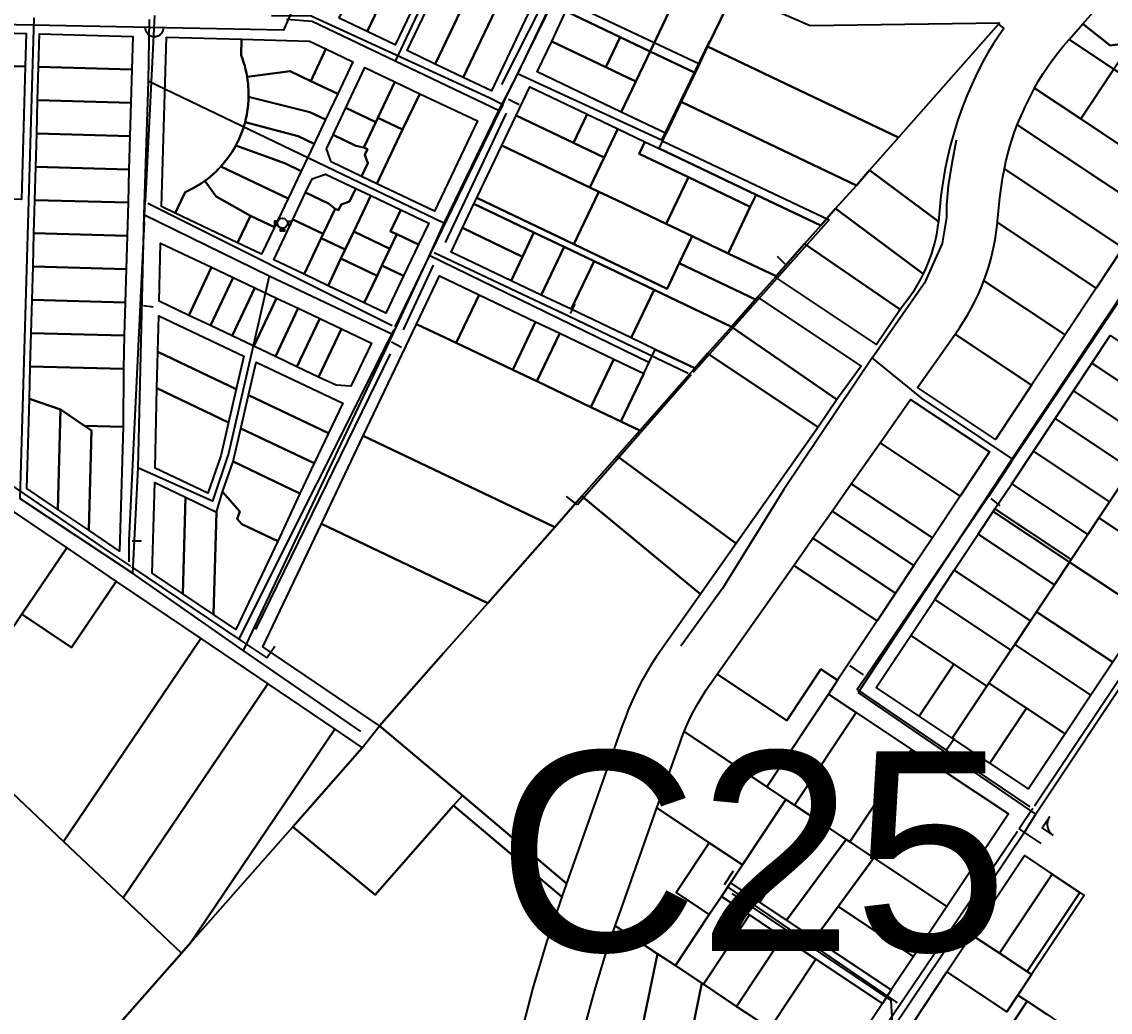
# Model space of a CAD drawing. Extents: x 1876309 to 1899261, y 443723 to 466661.
# Drawn here: x 1893052 to 1894688, y 449301 to 450789 of the extents above; entities that cross this region are included whole.
import ezdxf

# ---------------------------------------------------------------- set-up
doc = ezdxf.new("R2010")
doc.units = 0
doc.header["$MEASUREMENT"] = 0
for name, color, linetype in [('Parcels', 31, 'Continuous'), ('Roads', 7, 'Continuous'), ('TEXT', 2, 'Continuous'), ('Waterlines', 5, 'Continuous')]:
    doc.layers.add(name, color=color, linetype=linetype)
doc.styles.get("Standard").update_dxf_attribs({"font": 'arial.ttf', "height": 300})

# ---------------------------------------------------------------- blocks, each defined once
blk = doc.blocks.new('Hydrant')
for points in [[(-0.3, -3.5), (-3.3, -3.5), (-3.3, -9.8), (-0.3, -9.8)], [(11.9, -15.6), (11.9, -18.6), (5.5, -18.6), (5.5, -15.6)], [(17.7, -3.5), (20.7, -3.5), (20.7, -9.8), (17.7, -9.8)]]:
    blk.add_lwpolyline(points, close=True)
for points in [[(1.4, -8.5), (-0.3, -8.5), (-0.3, -4.8), (1.4, -4.8)], [(6.9, -13.9), (6.9, -15.6), (10.6, -15.6), (10.6, -13.9)], [(16, -8.5), (17.7, -8.5), (17.7, -4.8), (16, -4.8)]]:
    blk.add_lwpolyline(points)
blk.add_circle((8.7, -6.7), 7.5)

msp = doc.modelspace()

# ---------------------------------------------------------------- linework, layer by layer
at = {"layer": 'Parcels'}
for points in [[(1894939.2, 450798.5), (1894932.5, 450788.3), (1894720.3, 450758.1), (1894688.1, 450753.6), (1894646.7, 450785.8), (1894867, 451035), (1894811.7, 450951.8), (1894784, 450910.1), (1894860.8, 450854.8), (1894939.2, 450798.5)], [(1893593.8, 450929.8), (1893635.9, 450909.7), (1893571.4, 450774.3), (1893529.2, 450794.4), (1893593.8, 450929.8)], [(1893678, 450889.6), (1893613.5, 450754.2), (1893571.4, 450774.3), (1893635.9, 450909.7), (1893678, 450889.6)], [(1893738.2, 450860.9), (1893673.7, 450725.5), (1893631.5, 450745.6), (1893696.1, 450881), (1893738.2, 450860.9)], [(1894024.5, 450803.2), (1894053.8, 450864.6), (1894060.3, 450860.3), (1894122.1, 450833.4), (1894083, 450751.6), (1894064.2, 450712.2), (1893996.5, 450744.5), (1894024.5, 450803.2)], [(1893780.3, 450840.8), (1893715.8, 450705.4), (1893673.7, 450725.5), (1893738.2, 450860.9), (1893780.3, 450840.8)], [(1893951.4, 450766), (1893870.1, 450804.7), (1893898.1, 450863.4), (1894024.5, 450803.2), (1893996.5, 450744.5), (1893951.4, 450766)], [(1893780.3, 450840.8), (1893822.5, 450820.7), (1893757.9, 450685.3), (1893715.8, 450705.4), (1893780.3, 450840.8)], [(1894083, 450751.6), (1894122.1, 450833.4), (1894237.1, 450783.3), (1894521.8, 450787.4), (1894519.9, 450785.4), (1894369.7, 450614.9), (1894083, 450751.6)], [(1893870.1, 450804.7), (1893951.4, 450766), (1893929.8, 450720.9), (1893848.6, 450759.6), (1893870.1, 450804.7)], [(1894429.7, 450488.8), (1894326, 450566.1), (1894369.7, 450614.9), (1894519.9, 450785.4), (1894528.3, 450779.1), (1894520, 450767.4), (1894512.1, 450755.5), (1894504.6, 450743.3), (1894497.5, 450730.8), (1894488.6, 450713.5), (1894480.4, 450695.8), (1894472.7, 450677.9), (1894465.6, 450659.8), (1894459.2, 450641.4), (1894453.3, 450622.9), (1894448.1, 450604.1), (1894443.5, 450585.2), (1894439.6, 450566.1), (1894436.3, 450546.9), (1894433.6, 450527.6), (1894429.7, 450488.8)], [(1894646.7, 450785.8), (1894688.1, 450753.6), (1894720.3, 450758.1), (1894712.8, 450747), (1894693.5, 450717.9), (1894626.1, 450762.5), (1894646.7, 450785.8)], [(1893057.5, 450721.6), (1892917.6, 450725.5), (1892919, 450775.5), (1893058.9, 450771.6), (1893057.5, 450721.6)], [(1893217.5, 450717.2), (1893077.5, 450721.1), (1893078.9, 450771), (1893218.9, 450767.1), (1893217.5, 450717.2)], [(1893327.3, 450549.9), (1893321.6, 450546.1), (1893315.8, 450542.6), (1893309.9, 450539.2), (1893303.9, 450536), (1893297.9, 450532.9), (1893282.9, 450501.4), (1893262.4, 450511.2), (1893269.6, 450765.8), (1893382.4, 450762.7), (1893381.7, 450738.8), (1893383.7, 450733.5), (1893385.5, 450728.1), (1893387.2, 450722.7), (1893388.6, 450717.2), (1893389.9, 450711.7), (1893390.9, 450706.1), (1893391.7, 450701.2), (1893392.3, 450696.2), (1893392.7, 450691.2), (1893393, 450686.2), (1893393.2, 450681.2), (1893393.2, 450676.2), (1893393, 450670.7), (1893392.6, 450665.3), (1893392, 450659.8), (1893391.2, 450654.4), (1893390.3, 450649), (1893389.2, 450643.6), (1893387.9, 450638.3), (1893386.4, 450633.1), (1893384.7, 450628), (1893382.9, 450622.9), (1893380.9, 450617.9), (1893378.8, 450612.9), (1893376.4, 450608), (1893374, 450603.2), (1893371.2, 450598.4), (1893368.3, 450593.6), (1893365.2, 450588.9), (1893362, 450584.4), (1893358.6, 450579.9), (1893355, 450575.6), (1893351.3, 450571.4), (1893347.6, 450567.5), (1893343.8, 450563.7), (1893339.8, 450560), (1893335.8, 450556.5), (1893331.6, 450553.1), (1893327.3, 450549.9)], [(1893509.3, 450748.1), (1893486.5, 450700), (1893455.5, 450714.7), (1893390.9, 450706.1), (1893389.9, 450711.7), (1893388.6, 450717.2), (1893387.2, 450722.7), (1893385.5, 450728.1), (1893383.7, 450733.5), (1893381.7, 450738.8), (1893382.4, 450762.7), (1893484.7, 450759.8), (1893509.3, 450748.1)], [(1893975, 450699.4), (1893953, 450653.3), (1893826.7, 450713.6), (1893848.6, 450759.6), (1893929.8, 450720.9), (1893975, 450699.4)], [(1893951.4, 450766), (1893996.5, 450744.5), (1893975, 450699.4), (1893929.8, 450720.9), (1893951.4, 450766)], [(1894064.2, 450712.2), (1894083, 450751.6), (1894369.7, 450614.9), (1894326, 450566.1), (1894306.5, 450543.1), (1894043.4, 450668.6), (1894064.2, 450712.2)], [(1894626.1, 450762.5), (1894693.5, 450717.9), (1894643.6, 450642.9), (1894574, 450689.3), (1894580.4, 450700.4), (1894587.2, 450711.3), (1894594.4, 450722), (1894601.8, 450732.5), (1894609.6, 450742.8), (1894617.7, 450752.8), (1894626.1, 450762.5)], [(1893509.3, 450748.1), (1893549.9, 450728.7), (1893527.1, 450680.7), (1893486.5, 450700), (1893509.3, 450748.1)], [(1894043.4, 450668.6), (1894020.7, 450621), (1893953, 450653.3), (1893975, 450699.4), (1893996.5, 450744.5), (1894064.2, 450712.2), (1894043.4, 450668.6)], [(1893057.5, 450721.6), (1893052, 450521.7), (1892912, 450525.6), (1892917.6, 450725.5), (1893057.5, 450721.6)], [(1893217.5, 450717.2), (1893216.1, 450667.2), (1893076.1, 450671.1), (1893077.5, 450721.1), (1893217.5, 450717.2)], [(1893587.5, 450644.6), (1893584.5, 450638.3), (1893539.3, 450659.7), (1893568, 450720.1), (1893613.1, 450698.6), (1893587.5, 450644.6)], [(1894643.6, 450642.9), (1894693.5, 450717.9), (1894760.1, 450673.6), (1894710.2, 450598.6), (1894643.6, 450642.9)], [(1893390.9, 450706.1), (1893455.5, 450714.7), (1893486.5, 450700), (1893527.1, 450680.7), (1893508.8, 450642.2), (1893485.3, 450653.4), (1893393.2, 450676.2), (1893393.2, 450681.2), (1893393, 450686.2), (1893392.7, 450691.2), (1893392.3, 450696.2), (1893391.7, 450701.2), (1893390.9, 450706.1)], [(1893624.6, 450627), (1893587.5, 450644.6), (1893613.1, 450698.6), (1893650.3, 450680.9), (1893624.6, 450627)], [(1893795.3, 450648.2), (1893815.7, 450691.1), (1893902, 450650), (1893881.6, 450607.1), (1893795.3, 450648.2)], [(1894710.2, 450598.6), (1894776.8, 450554.3), (1894743.6, 450504.4), (1894548.2, 450634.3), (1894560.7, 450662), (1894574, 450689.3), (1894643.6, 450642.9), (1894710.2, 450598.6)], [(1893216.1, 450667.2), (1893214.7, 450617.2), (1893074.7, 450621.1), (1893076.1, 450671.1), (1893216.1, 450667.2)], [(1893393.2, 450676.2), (1893485.3, 450653.4), (1893508.8, 450642.2), (1893491.6, 450605.8), (1893467.6, 450617.2), (1893387.9, 450638.3), (1893389.2, 450643.6), (1893390.3, 450649), (1893391.2, 450654.4), (1893392, 450659.8), (1893392.6, 450665.3), (1893393, 450670.7), (1893393.2, 450676.2)], [(1893650.3, 450680.9), (1893737, 450640), (1893672.5, 450504.4), (1893585.8, 450545.7), (1893624.6, 450627), (1893650.3, 450680.9)], [(1894020.7, 450621), (1894043.4, 450668.6), (1894306.5, 450543.1), (1894275.1, 450508.3), (1894253.1, 450482.6), (1894155.7, 450529.1), (1894062.7, 450573.4), (1894010, 450598.5), (1894020.7, 450621)], [(1893566.5, 450600.3), (1893554.3, 450602.8), (1893520, 450619.1), (1893539.3, 450659.7), (1893584.5, 450638.3), (1893566.5, 450600.3)], [(1893387.9, 450638.3), (1893467.6, 450617.2), (1893491.6, 450605.8), (1893472, 450564.7), (1893448.7, 450575.8), (1893374, 450603.2), (1893376.4, 450608), (1893378.8, 450612.9), (1893380.9, 450617.9), (1893382.9, 450622.9), (1893384.7, 450628), (1893386.4, 450633.1), (1893387.9, 450638.3)], [(1893562.9, 450556.6), (1893572.4, 450576.4), (1893567.8, 450589.1), (1893571.9, 450597.7), (1893566.5, 450600.3), (1893584.5, 450638.3), (1893587.5, 450644.6), (1893624.6, 450627), (1893585.8, 450545.7), (1893562.9, 450556.6)], [(1893927.6, 450585.1), (1893906.1, 450540), (1893773.8, 450603.1), (1893795.3, 450648.2), (1893881.6, 450607.1), (1893927.6, 450585.1)], [(1893927.6, 450585.1), (1893881.6, 450607.1), (1893902, 450650), (1893948, 450628), (1893927.6, 450585.1)], [(1893214.7, 450617.2), (1893213.3, 450567.2), (1893073.3, 450571.1), (1893074.7, 450621.1), (1893214.7, 450617.2)], [(1893566.5, 450600.3), (1893571.9, 450597.7), (1893567.8, 450589.1), (1893572.4, 450576.4), (1893562.9, 450556.6), (1893517.3, 450578.3), (1893510.1, 450598.3), (1893520, 450619.1), (1893554.3, 450602.8), (1893566.5, 450600.3)], [(1893927.6, 450585.1), (1893948, 450628), (1893988.7, 450608.7), (1893980, 450590.6), (1894054.1, 450555.3), (1894020.7, 450485.4), (1893946.7, 450520.7), (1893919.5, 450533.5), (1893906.1, 450540), (1893927.6, 450585.1)], [(1894548.2, 450634.3), (1894743.6, 450504.4), (1894707, 450449.4), (1894528.9, 450567.9), (1894531.2, 450579.2), (1894533.9, 450590.5), (1894537, 450601.6), (1894540.4, 450612.6), (1894544.1, 450623.5), (1894548.2, 450634.3)], [(1893374, 450603.2), (1893448.7, 450575.8), (1893472, 450564.7), (1893452.4, 450523.4), (1893351.3, 450571.4), (1893355, 450575.6), (1893358.6, 450579.9), (1893362, 450584.4), (1893365.2, 450588.9), (1893368.3, 450593.6), (1893371.2, 450598.4), (1893374, 450603.2)], [(1893881.9, 450454.7), (1893736.1, 450524.2), (1893773.8, 450603.1), (1893906.1, 450540), (1893919.5, 450533.5), (1893881.9, 450454.7)], [(1894147, 450511), (1894054.1, 450555.3), (1893980, 450590.6), (1893988.7, 450608.7), (1894010, 450598.5), (1894062.7, 450573.4), (1894155.7, 450529.1), (1894147, 450511)], [(1893213.3, 450567.2), (1893211.9, 450517.2), (1893072, 450521.1), (1893073.3, 450571.1), (1893213.3, 450567.2)], [(1893351.3, 450571.4), (1893452.4, 450523.4), (1893432, 450480.4), (1893395.9, 450497.6), (1893344.5, 450526.2), (1893327.3, 450549.9), (1893331.6, 450553.1), (1893335.8, 450556.5), (1893339.8, 450560), (1893343.8, 450563.7), (1893347.6, 450567.5), (1893351.3, 450571.4)], [(1893554.2, 450538.6), (1893544.7, 450518.7), (1893532.2, 450514.2), (1893528.2, 450505.7), (1893523.2, 450508), (1893513.2, 450516.1), (1893478.8, 450532.4), (1893488.7, 450553.1), (1893508.7, 450560.2), (1893554.2, 450538.6)], [(1894147, 450511), (1894113.7, 450441), (1894059.7, 450466.8), (1894020.7, 450485.4), (1894054.1, 450555.3), (1894147, 450511)], [(1894306.5, 450543.1), (1894326, 450566.1), (1894429.7, 450488.8), (1894428.6, 450480.6), (1894427.3, 450472.5), (1894425.7, 450464.4), (1894423.8, 450456.4), (1894421.6, 450448.4), (1894419.2, 450440.6), (1894416.5, 450432.8), (1894413.5, 450425.1), (1894410.3, 450417.5), (1894406.8, 450410.1), (1894275.1, 450508.3), (1894306.5, 450543.1)], [(1894528.9, 450567.9), (1894707, 450449.4), (1894666.6, 450388.7), (1894518.6, 450487.2), (1894518.8, 450489.2), (1894522.3, 450524.6), (1894524, 450539.1), (1894526.2, 450553.6), (1894528.9, 450567.9)], [(1893282.9, 450501.4), (1893297.9, 450532.9), (1893303.9, 450536), (1893309.9, 450539.2), (1893315.8, 450542.6), (1893321.6, 450546.1), (1893327.3, 450549.9), (1893344.5, 450526.2), (1893395.9, 450497.6), (1893376.6, 450457), (1893282.9, 450501.4)], [(1893551.2, 450473.7), (1893538.3, 450446.6), (1893502.2, 450463.8), (1893505.2, 450470.1), (1893523.2, 450508), (1893528.2, 450505.7), (1893532.2, 450514.2), (1893544.7, 450518.7), (1893554.2, 450538.6), (1893576.8, 450527.8), (1893551.2, 450473.7)], [(1893211.9, 450517.2), (1893210.5, 450467.3), (1893070.6, 450471.2), (1893072, 450521.1), (1893211.9, 450517.2)], [(1893478.8, 450532.4), (1893513.2, 450516.1), (1893523.2, 450508), (1893505.2, 450470.1), (1893459.5, 450491.7), (1893478.8, 450532.4)], [(1893576.8, 450527.8), (1893622, 450506.3), (1893606.6, 450474), (1893615.7, 450469.7), (1893605.4, 450448), (1893551.2, 450473.7), (1893576.8, 450527.8)], [(1893912.3, 450429.1), (1893867.2, 450450.6), (1893822, 450472.1), (1893731.8, 450515.2), (1893736.1, 450524.2), (1893881.9, 450454.7), (1894022, 450387.9), (1894040.3, 450426.2), (1894154.9, 450371.5), (1894118.8, 450330.7), (1894002.6, 450386.1), (1893912.3, 450429.1)], [(1894040.3, 450426.2), (1894022, 450387.9), (1893881.9, 450454.7), (1893919.5, 450533.5), (1893946.7, 450520.7), (1894020.7, 450485.4), (1894059.7, 450466.8), (1894040.3, 450426.2)], [(1894185.9, 450406.6), (1894113.7, 450441), (1894147, 450511), (1894155.7, 450529.1), (1894253.1, 450482.6), (1894228.4, 450455.4), (1894185.9, 450406.6)], [(1893622, 450506.3), (1893663.9, 450486.3), (1893648.5, 450454.1), (1893615.7, 450469.7), (1893606.6, 450474), (1893622, 450506.3)], [(1893822, 450472.1), (1893804.8, 450436), (1893714.6, 450479.1), (1893731.8, 450515.2), (1893822, 450472.1)], [(1894253.1, 450482.6), (1894275.1, 450508.3), (1894406.8, 450410.1), (1894403.3, 450403), (1894399.5, 450396), (1894395.4, 450389.1), (1894391.2, 450382.4), (1894386.7, 450375.9), (1894372.1, 450356.4), (1894228.4, 450455.4), (1894253.1, 450482.6)], [(1893432, 450480.4), (1893412.7, 450439.8), (1893376.6, 450457), (1893395.9, 450497.6), (1893432, 450480.4)], [(1893502.2, 450463.8), (1893476.4, 450409.6), (1893430.8, 450431.2), (1893459.5, 450491.7), (1893505.2, 450470.1), (1893502.2, 450463.8)], [(1893593.4, 450422.7), (1893586.1, 450407.3), (1893531.9, 450433.1), (1893538.3, 450446.6), (1893551.2, 450473.7), (1893605.4, 450448), (1893593.4, 450422.7)], [(1893787.6, 450399.9), (1893697.3, 450443), (1893714.6, 450479.1), (1893804.8, 450436), (1893787.6, 450399.9)], [(1893804.8, 450436), (1893822, 450472.1), (1893867.2, 450450.6), (1893832.7, 450378.4), (1893787.6, 450399.9), (1893804.8, 450436)], [(1894518.6, 450487.2), (1894666.6, 450388.7), (1894620.1, 450318.7), (1894498.1, 450399.9), (1894501.9, 450410.5), (1894505.4, 450421.2), (1894508.5, 450432), (1894511.2, 450442.9), (1894513.6, 450453.9), (1894515.6, 450464.9), (1894517.3, 450476), (1894518.6, 450487.2)], [(1893210.5, 450467.3), (1893209.1, 450417.3), (1893069.2, 450421.2), (1893070.6, 450471.2), (1893210.5, 450467.3)], [(1893303.2, 450347.8), (1893258.5, 450369.1), (1893260.9, 450456.5), (1893337.5, 450420.1), (1893303.2, 450347.8)], [(1893531.9, 450433.1), (1893512.6, 450392.4), (1893476.4, 450409.6), (1893502.2, 450463.8), (1893538.3, 450446.6), (1893531.9, 450433.1)], [(1893593.4, 450422.7), (1893605.4, 450448), (1893615.7, 450469.7), (1893648.5, 450454.1), (1893626.1, 450407.1), (1893593.4, 450422.7)], [(1894185.9, 450406.6), (1894184.7, 450405.2), (1894157.9, 450375), (1894154.9, 450371.5), (1894040.3, 450426.2), (1894059.7, 450466.8), (1894113.7, 450441), (1894185.9, 450406.6)], [(1894185.9, 450406.6), (1894228.4, 450455.4), (1894372.1, 450356.4), (1894336.6, 450304.2), (1894184.7, 450405.2), (1894185.9, 450406.6)], [(1893877.9, 450356.9), (1893832.7, 450378.4), (1893867.2, 450450.6), (1893912.3, 450429.1), (1893877.9, 450356.9)], [(1893512.6, 450392.4), (1893531.9, 450433.1), (1893586.1, 450407.3), (1893566.8, 450366.7), (1893512.6, 450392.4)], [(1893626.1, 450407.1), (1893599.4, 450351.2), (1893566.8, 450366.7), (1893586.1, 450407.3), (1893593.4, 450422.7), (1893626.1, 450407.1)], [(1893877.9, 450356.9), (1893912.3, 450429.1), (1894002.6, 450386.1), (1893968.1, 450313.9), (1893877.9, 450356.9)], [(1893209.1, 450417.3), (1893207.7, 450367.3), (1893067.8, 450371.2), (1893069.2, 450421.2), (1893209.1, 450417.3)], [(1893303.2, 450347.8), (1893337.5, 450420.1), (1893370.1, 450404.7), (1893335.7, 450332.4), (1893303.2, 450347.8)], [(1893645.6, 450334.7), (1893680, 450407), (1893739.6, 450378.5), (1893705.2, 450306.3), (1893645.6, 450334.7)], [(1893335.7, 450332.4), (1893370.1, 450404.7), (1893402.6, 450389.3), (1893368.2, 450316.9), (1893335.7, 450332.4)], [(1894498.1, 450399.9), (1894620.1, 450318.7), (1894569.8, 450243.1), (1894454.9, 450319.5), (1894461.4, 450328.9), (1894467.7, 450338.5), (1894473.6, 450348.3), (1894479.2, 450358.2), (1894484.4, 450368.4), (1894489.3, 450378.8), (1894493.9, 450389.3), (1894498.1, 450399.9)], [(1893368.2, 450316.9), (1893402.6, 450389.3), (1893435.1, 450373.8), (1893400.8, 450301.5), (1893368.2, 450316.9)], [(1893400.8, 450301.5), (1893435.1, 450373.8), (1893467.6, 450358.4), (1893433.3, 450286), (1893400.8, 450301.5)], [(1893705.2, 450306.3), (1893739.6, 450378.5), (1893824.5, 450338.1), (1893790, 450265.9), (1893705.2, 450306.3)], [(1894004.1, 450296.7), (1893968.1, 450313.9), (1894002.6, 450386.1), (1894118.8, 450330.7), (1894082.8, 450290.3), (1894063.7, 450268.4), (1894004.1, 450296.7)], [(1894154.9, 450371.5), (1894157.9, 450375), (1894313.6, 450271.4), (1894277.1, 450221.4), (1894118.8, 450330.7), (1894154.9, 450371.5)], [(1893207.7, 450367.3), (1893206.3, 450317.3), (1893066.4, 450321.2), (1893067.8, 450371.2), (1893207.7, 450367.3)], [(1893433.3, 450286), (1893467.6, 450358.4), (1893500.2, 450343), (1893465.8, 450270.6), (1893433.3, 450286)], [(1893256.7, 450292.9), (1893258.2, 450347.1), (1893385.9, 450286.4), (1893374.4, 450236.7), (1893256.7, 450292.9)], [(1893465.8, 450270.6), (1893500.2, 450343), (1893532.7, 450327.5), (1893498.3, 450255.1), (1893465.8, 450270.6)], [(1893498.3, 450255.1), (1893532.7, 450327.5), (1893577.8, 450306.1), (1893546.9, 450241.3), (1893524.5, 450242.7), (1893498.3, 450255.1)], [(1893894, 450076.2), (1893853.1, 450029.6), (1893565.5, 450166.7), (1893645.6, 450334.7), (1893705.2, 450306.3), (1893790, 450265.9), (1893826.1, 450248.7), (1893907.4, 450209.9), (1893952.5, 450188.4), (1893981.1, 450174.8), (1893947, 450136.2), (1893894, 450076.2)], [(1893790, 450265.9), (1893824.5, 450338.1), (1893860.6, 450320.9), (1893826.1, 450248.7), (1893790, 450265.9)], [(1894082.8, 450290.3), (1894118.8, 450330.7), (1894277.1, 450221.4), (1894249.1, 450179.7), (1894082.8, 450290.3)], [(1893206.3, 450317.3), (1893204.9, 450267.3), (1893065, 450271.2), (1893066.4, 450321.2), (1893206.3, 450317.3)], [(1893826.1, 450248.7), (1893860.6, 450320.9), (1893941.8, 450282.1), (1893907.4, 450209.9), (1893826.1, 450248.7)], [(1894454.9, 450319.5), (1894569.8, 450243.1), (1894515.5, 450161.5), (1894398.4, 450239.4), (1894454.9, 450319.5)], [(1894660.5, 450275.9), (1894688.1, 450317.5), (1894802.6, 450241.4), (1894774.9, 450199.8), (1894660.5, 450275.9)], [(1893256.7, 450292.9), (1893374.4, 450236.7), (1893362.9, 450186.8), (1893255.1, 450238.2), (1893256.7, 450292.9)], [(1893981.1, 450174.8), (1893952.5, 450188.4), (1893986.9, 450260.6), (1894004.1, 450296.7), (1894063.7, 450268.4), (1893981.1, 450174.8)], [(1893392.9, 450227.9), (1893404.4, 450277.6), (1893534.7, 450215.7), (1893513.2, 450170.6), (1893392.9, 450227.9)], [(1893907.4, 450209.9), (1893941.8, 450282.1), (1893986.9, 450260.6), (1893952.5, 450188.4), (1893907.4, 450209.9)], [(1894125.7, 450004.8), (1893947, 450136.2), (1893981.1, 450174.8), (1894063.7, 450268.4), (1894082.8, 450290.3), (1894249.1, 450179.7), (1894125.7, 450004.8)], [(1894747.2, 450158.1), (1894632.8, 450234.3), (1894660.5, 450275.9), (1894774.9, 450199.8), (1894770.5, 450193.1), (1894747.2, 450158.1)], [(1893204.9, 450267.3), (1893204.5, 450180.4), (1893146.5, 450182), (1893110.5, 450206.3), (1893063.6, 450222.6), (1893065, 450271.2), (1893204.9, 450267.3)], [(1893362.9, 450186.8), (1893351.4, 450136.9), (1893331.9, 450080.6), (1893252.8, 450118.3), (1893255.1, 450238.2), (1893362.9, 450186.8)], [(1893381.4, 450178), (1893392.9, 450227.9), (1893513.2, 450170.6), (1893491.7, 450125.5), (1893381.4, 450178)], [(1894742.8, 450151.5), (1894719.5, 450116.5), (1894605.1, 450192.7), (1894632.8, 450234.3), (1894747.2, 450158.1), (1894742.8, 450151.5)], [(1893110.5, 450206.3), (1893106.3, 450056.3), (1893059.8, 450087.7), (1893063.6, 450222.6), (1893110.5, 450206.3)], [(1894342, 450156), (1894356.3, 450176.5), (1894388, 450221.5), (1894506.6, 450142.6), (1894462.3, 450076), (1894342, 450156)], [(1893110.5, 450206.3), (1893146.5, 450182), (1893157, 450174.9), (1893152.8, 450025), (1893106.3, 450056.3), (1893110.5, 450206.3)], [(1893152.8, 450025), (1893157, 450174.9), (1893146.5, 450182), (1893204.5, 450180.4), (1893199.3, 449993.6), (1893152.8, 450025)], [(1893369.9, 450128.1), (1893381.4, 450178), (1893491.7, 450125.5), (1893470.1, 450080.3), (1893369.9, 450128.1)], [(1894715.1, 450109.8), (1894687, 450067.6), (1894572.5, 450143.7), (1894605.1, 450192.7), (1894719.5, 450116.5), (1894715.1, 450109.8)], [(1893565.5, 450166.7), (1893853.1, 450029.6), (1893752.4, 449915.5), (1893502.5, 450034.6), (1893565.5, 450166.7)], [(1894298.7, 450094.7), (1894342, 450156), (1894462.3, 450076), (1894420.7, 450013.6), (1894298.7, 450094.7)], [(1892935.7, 449726.2), (1892916.4, 450135.8), (1893119.7, 449998.4), (1893052.5, 449899), (1892950, 449747.3), (1892935.7, 449726.2)], [(1893354.1, 450082.5), (1893369.9, 450128.1), (1893470.1, 450080.3), (1893437, 450008.3), (1893382.9, 450034.1), (1893376, 450042.1), (1893379.8, 450053), (1893354.1, 450082.5)], [(1894125.7, 450004.8), (1894072.1, 449928.7), (1893894, 450076.2), (1893947, 450136.2), (1894125.7, 450004.8)], [(1894671.1, 450043.6), (1894654.5, 450018.7), (1894540, 450094.8), (1894572.5, 450143.7), (1894687, 450067.6), (1894671.1, 450043.6)], [(1893298.5, 450074.4), (1893294.5, 449929.4), (1893248.4, 449960.5), (1893252.2, 450096.5), (1893298.5, 450074.4)], [(1894687, 450067.6), (1894715.1, 450109.8), (1894829.6, 450033.7), (1894785.6, 449967.5), (1894671.1, 450043.6), (1894687, 450067.6)], [(1893354.1, 450082.5), (1893379.8, 450053), (1893376, 450042.1), (1893382.9, 450034.1), (1893437, 450008.3), (1893373.9, 449875.9), (1893340.5, 449898.4), (1893344.8, 450052.3), (1893354.1, 450082.5)], [(1894269.9, 450053.8), (1894298.7, 450094.7), (1894420.7, 450013.6), (1894393, 449971.9), (1894269.9, 450053.8)], [(1894629.3, 449980.8), (1894514.8, 450056.9), (1894540, 450094.8), (1894654.5, 450018.7), (1894629.3, 449980.8)], [(1893340.5, 449898.4), (1893294.5, 449929.4), (1893298.5, 450074.4), (1893344.8, 450052.3), (1893340.5, 449898.4)], [(1893714.4, 449626.1), (1893589.8, 449731.1), (1893685.9, 449840.1), (1893752.4, 449915.5), (1893853.1, 450029.6), (1893894, 450076.2), (1894072.1, 449928.7), (1894023.9, 449860.9), (1894014.4, 449847.4), (1894005.9, 449834.9), (1893997.8, 449822.2), (1893990.1, 449809.1), (1893982.8, 449795.9), (1893976, 449782.4), (1893969.6, 449768.7), (1893963.6, 449754.8), (1893959.3, 449743.7), (1893955.2, 449732.5), (1893921, 449635.8), (1893870.8, 449494.1), (1893714.4, 449626.1)], [(1894241.1, 450012.9), (1894269.9, 450053.8), (1894393, 449971.9), (1894365.3, 449930.3), (1894241.1, 450012.9)], [(1894604.1, 449942.9), (1894489.6, 450019.1), (1894512.3, 450053.2), (1894626.8, 449977), (1894604.1, 449942.9)], [(1894626.8, 449977), (1894512.3, 450053.2), (1894514.8, 450056.9), (1894629.3, 449980.8), (1894626.8, 449977)], [(1893589.8, 449731.1), (1893414.3, 449849.6), (1893502.5, 450034.6), (1893752.4, 449915.5), (1893685.9, 449840.1), (1893589.8, 449731.1)], [(1894629.3, 449980.8), (1894654.5, 450018.7), (1894671.1, 450043.6), (1894785.6, 449967.5), (1894741.5, 449901.3), (1894626.8, 449977), (1894629.3, 449980.8)], [(1894577.2, 449902.5), (1894568.1, 449888.8), (1894453.6, 449964.9), (1894489.6, 450019.1), (1894604.1, 449942.9), (1894577.2, 449902.5)], [(1893052.5, 449899), (1893119.7, 449998.4), (1893194.2, 449948), (1893127.1, 449848.6), (1893052.5, 449899)], [(1894212.3, 449972.1), (1894241.1, 450012.9), (1894365.3, 449930.3), (1894337.6, 449888.7), (1894212.3, 449972.1)], [(1894097.1, 449808.6), (1894212.3, 449972.1), (1894337.6, 449888.7), (1894278.2, 449799.4), (1894253.2, 449816.1), (1894201.9, 449738.9), (1894097.1, 449808.6)], [(1894568.1, 449888.8), (1894544.5, 449853.4), (1894538.7, 449844.7), (1894424.2, 449920.8), (1894453.6, 449964.9), (1894568.1, 449888.8)], [(1894604.1, 449942.9), (1894626.8, 449977), (1894741.5, 449901.3), (1894691.7, 449826.4), (1894577.2, 449902.5), (1894604.1, 449942.9)], [(1893194.2, 449948), (1893321.2, 449862.2), (1893115, 449557), (1892979.2, 449685.2), (1892937, 449699.9), (1892936.5, 449710.5), (1892951.7, 449711.2), (1892950, 449747.3), (1893052.5, 449899), (1893127.1, 449848.6), (1893194.2, 449948)], [(1894388.2, 449866.7), (1894424.2, 449920.8), (1894538.7, 449844.7), (1894505.7, 449795.1), (1894502.7, 449790.5), (1894452.7, 449823.8), (1894388.2, 449866.7)], [(1894568.1, 449888.8), (1894577.2, 449902.5), (1894691.7, 449826.4), (1894659, 449777.2), (1894544.5, 449853.4), (1894568.1, 449888.8)], [(1894388.2, 449866.7), (1894452.7, 449823.8), (1894400.7, 449745.5), (1894336.2, 449788.4), (1894388.2, 449866.7)], [(1893115, 449557), (1893321.2, 449862.2), (1893422, 449794.1), (1893204.6, 449472.4), (1893115, 449557)], [(1894561.9, 449757.7), (1894505.7, 449795.1), (1894538.7, 449844.7), (1894544.5, 449853.4), (1894659, 449777.2), (1894620.2, 449719), (1894561.9, 449757.7)], [(1894450.6, 449712.3), (1894400.7, 449745.5), (1894452.7, 449823.8), (1894502.7, 449790.5), (1894450.6, 449712.3)], [(1894047.6, 449722.2), (1894052.3, 449733.1), (1894057.4, 449743.9), (1894062.8, 449754.5), (1894068.5, 449764.9), (1894074.6, 449775.2), (1894080.9, 449785.3), (1894087.6, 449795.1), (1894097.1, 449808.6), (1894201.9, 449738.9), (1894253.2, 449816.1), (1894278.2, 449799.4), (1894264.5, 449778.7), (1894171.9, 449639.5), (1894047.6, 449722.2)], [(1893204.6, 449472.4), (1893422, 449794.1), (1893522.7, 449726), (1893305.7, 449404.9), (1893292.1, 449389.5), (1893204.6, 449472.4)], [(1894561.9, 449757.7), (1894506.8, 449674.9), (1894450.6, 449712.3), (1894502.7, 449790.5), (1894505.7, 449795.1), (1894561.9, 449757.7)], [(1894200.7, 449620.3), (1894171.9, 449639.5), (1894264.5, 449778.7), (1894306.1, 449751), (1894213.5, 449611.8), (1894200.7, 449620.3)], [(1894561.9, 449757.7), (1894620.2, 449719), (1894565.1, 449636.1), (1894506.8, 449674.9), (1894561.9, 449757.7)], [(1894249.3, 449588), (1894213.5, 449611.8), (1894306.1, 449751), (1894389.3, 449695.6), (1894296.8, 449556.4), (1894291, 449560.2), (1894249.3, 449588)], [(1893564, 449697.8), (1893459.6, 449579.4), (1893305.7, 449404.9), (1893522.7, 449726), (1893564, 449697.8)], [(1893589.8, 449731.1), (1893714.4, 449626.1), (1893701.2, 449611.1), (1893583.1, 449477.1), (1893459.6, 449579.4), (1893564, 449697.8), (1893589.8, 449731.1)], [(1894006.7, 449607.7), (1894041, 449704.6), (1894044.2, 449713.4), (1894047.6, 449722.2), (1894171.9, 449639.5), (1894200.7, 449620.3), (1894135.3, 449522.1), (1894085.4, 449555.3), (1894006.7, 449607.7)], [(1893071.9, 449139.7), (1893055.3, 449156), (1892992.5, 449214.7), (1892983.7, 449223), (1892958.5, 449246.7), (1892937, 449699.9), (1892979.2, 449685.2), (1893115, 449557), (1893204.6, 449472.4), (1893292.1, 449389.5), (1893078.7, 449147), (1893071.9, 449139.7)], [(1894332.6, 449532.6), (1894296.8, 449556.4), (1894389.3, 449695.6), (1894535, 449598.7), (1894442.5, 449459.5), (1894332.6, 449532.6)], [(1893870.8, 449494.1), (1893863.6, 449474), (1893701.2, 449611.1), (1893714.4, 449626.1), (1893870.8, 449494.1)], [(1894006.7, 449607.7), (1894085.4, 449555.3), (1894035.5, 449480.4), (1894085.5, 449447.2), (1894034.5, 449370.6), (1894007.7, 449388.4), (1893943.8, 449430.6), (1893952.3, 449453.9), (1894006.7, 449607.7)], [(1894135.3, 449522.1), (1894200.7, 449620.3), (1894213.5, 449611.8), (1894249.3, 449588), (1894160.8, 449465.8), (1894117.2, 449494.9), (1894135.3, 449522.1)], [(1894602.2, 449566.5), (1894585.6, 449577.6), (1894596.7, 449594.2), (1894596.3, 449593.6), (1894595.9, 449593), (1894595.6, 449592.4), (1894595.3, 449591.8), (1894595, 449591.2), (1894594.7, 449590.5), (1894594.5, 449589.9), (1894594.2, 449589.2), (1894594, 449588.5), (1894593.9, 449587.9), (1894593.7, 449587.2), (1894593.6, 449586.5), (1894593.5, 449585.8), (1894593.4, 449585.1), (1894593.3, 449584.4), (1894593.3, 449583.7), (1894593.3, 449583), (1894593.3, 449582.3), (1894593.4, 449581.6), (1894593.4, 449580.9), (1894593.5, 449580.2), (1894593.6, 449579.6), (1894593.8, 449578.9), (1894593.9, 449578.2), (1894594.1, 449577.5), (1894594.3, 449576.9), (1894594.6, 449576.2), (1894594.8, 449575.5), (1894595.1, 449574.9), (1894595.4, 449574.3), (1894595.7, 449573.6), (1894596.1, 449573), (1894596.4, 449572.4), (1894596.8, 449571.9), (1894597.2, 449571.3), (1894597.6, 449570.7), (1894598.1, 449570.2), (1894598.5, 449569.7), (1894599, 449569.2), (1894599.5, 449568.7), (1894600, 449568.2), (1894600.6, 449567.7), (1894601.1, 449567.3), (1894601.7, 449566.9), (1894602.2, 449566.5)], [(1894249.3, 449588), (1894291, 449560.2), (1894201.7, 449438.7), (1894160.8, 449465.8), (1894249.3, 449588)], [(1894201.7, 449438.7), (1894291, 449560.2), (1894296.8, 449556.4), (1894332.6, 449532.6), (1894279.1, 449459.5), (1894243.5, 449410.9), (1894201.7, 449438.7)], [(1894117.2, 449494.9), (1894103.8, 449474.6), (1894085.5, 449447.2), (1894035.5, 449480.4), (1894085.4, 449555.3), (1894135.3, 449522.1), (1894117.2, 449494.9)], [(1894392.4, 449384.2), (1894279.1, 449459.5), (1894332.6, 449532.6), (1894442.5, 449459.5), (1894392.4, 449384.2)], [(1894521.4, 449389.3), (1894479.7, 449417), (1894558.9, 449535.9), (1894600.5, 449508.2), (1894521.4, 449389.3)], [(1894521.4, 449389.3), (1894600.5, 449508.2), (1894642.1, 449480.5), (1894563, 449361.6), (1894521.4, 449389.3)], [(1894103.8, 449474.6), (1894117.2, 449494.9), (1894160.8, 449465.8), (1894201.7, 449438.7), (1894243.5, 449410.9), (1894359, 449334), (1894345.5, 449313.8), (1894245.6, 449380.3), (1894195.7, 449413.5), (1894145.7, 449446.7), (1894103.8, 449474.6)], [(1894034.5, 449370.6), (1894085.5, 449447.2), (1894103.8, 449474.6), (1894145.7, 449446.7), (1894076.5, 449342.7), (1894074.4, 449344.1), (1894034.5, 449370.6)], [(1894563, 449361.6), (1894642.1, 449480.5), (1894648.8, 449476.1), (1894569.7, 449357.2), (1894563, 449361.6)], [(1894359, 449334), (1894243.5, 449410.9), (1894279.1, 449459.5), (1894392.4, 449384.2), (1894359, 449334)], [(1894076.5, 449342.7), (1894145.7, 449446.7), (1894195.7, 449413.5), (1894126.4, 449309.4), (1894076.5, 449342.7)], [(1894141, 449299.7), (1894126.4, 449309.4), (1894195.7, 449413.5), (1894245.6, 449380.3), (1894176.4, 449276.2), (1894141, 449299.7)], [(1894442.6, 449361.2), (1894479.7, 449417), (1894521.4, 449389.3), (1894563, 449361.6), (1894569.7, 449357.2), (1894549.2, 449326.4), (1894532.6, 449301.4), (1894442.6, 449361.2)], [(1894176.4, 449276.2), (1894245.6, 449380.3), (1894345.5, 449313.8), (1894276.4, 449209.9), (1894176.4, 449276.2)], [(1894442.6, 449361.2), (1894532.6, 449301.4), (1894549.2, 449326.4), (1894563.3, 449317), (1894496.8, 449216.9), (1894392.7, 449286.2), (1894442.6, 449361.2)], [(1894592.5, 449297.6), (1894613.3, 449283.7), (1894546.7, 449183.7), (1894496.8, 449216.9), (1894563.3, 449317), (1894592.5, 449297.6)]]:
    msp.add_lwpolyline(points, close=True, dxfattribs=at)
for points in [[(1893078.7, 449147), (1893292.1, 449389.5), (1893305.7, 449404.9), (1893459.6, 449579.4), (1893583.1, 449477.1), (1893701.2, 449611.1), (1893863.6, 449474), (1893840.8, 449405.9), (1893820.4, 449337), (1893802.4, 449267.5)], [(1893899.9, 449284.4), (1893913.3, 449333.5), (1893927.9, 449382.2), (1893943.8, 449430.6), (1894007.7, 449388.4), (1893985.8, 449282.3)], [(1893985.8, 449282.3), (1894007.7, 449388.4), (1894034.5, 449370.6), (1894074.4, 449344.1), (1894074.4, 449344.1), (1894058.2, 449265.7)], [(1894058.2, 449265.7), (1894074.4, 449344.1), (1894076.5, 449342.7), (1894126.4, 449309.4), (1894126.4, 449309.4), (1894141, 449299.7)]]:
    msp.add_lwpolyline(points, dxfattribs=at)
at = {"layer": 'Roads'}
for p, q in [((1893998.9, 451134.7), (1893797.3, 450711)), ((1893770.2, 451062.2), (1893613.3, 450730)), ((1895066, 450919.5), (1894540.8, 450132.4)), ((1893070.2, 450794.8), (1893049.5, 450072.4)), ((1893243.9, 450792.5), (1893242.3, 450699.5)), ((1894085.9, 450760.4), (1894013.7, 450610.9)), ((1893768.9, 450655.6), (1893613.3, 450730)), ((1893797.3, 450711), (1893768.9, 450655.6)), ((1894013.7, 450610.9), (1893797.3, 450711)), ((1893242.3, 450699.5), (1893235.9, 450498.7)), ((1893686.4, 450486.5), (1893242.3, 450699.5)), ((1893768.9, 450655.6), (1893686.4, 450486.5)), ((1893235.9, 450498.7), (1893226.5, 450118.6)), ((1893424, 450406.7), (1893235.9, 450498.7)), ((1893686.4, 450486.5), (1893664.7, 450437.8)), ((1893664.7, 450437.8), (1893609.3, 450318.8)), ((1893994.8, 450276.9), (1893664.7, 450437.8)), ((1893609.3, 450318.8), (1893424, 450406.7)), ((1893609.3, 450318.8), (1893384.7, 449844)), ((1894540.8, 450132.4), (1894309.2, 449780.8)), ((1893226.5, 450118.6), (1893218.4, 449960.3)), ((1893218.4, 449960.3), (1893049.5, 450072.4)), ((1894874.2, 450046.2), (1894576.2, 449598.4)), ((1893384.7, 449844), (1893218.4, 449960.3)), ((1893561.8, 449722.6), (1893384.7, 449844)), ((1894576.2, 449598.4), (1894309.2, 449780.8)), ((1894557.5, 449568.6), (1894576.2, 449598.4)), ((1894557.5, 449568.6), (1894361.1, 449276.3))]:
    msp.add_line(p, q, dxfattribs=at)
for points in [[(1893613.3, 450730), (1893488.6, 450789.5), (1893450.2, 450792.2)], [(1894330, 450283.9), (1894410.7, 450399.8), (1894436, 450455.7), (1894442.3, 450495.1), (1894442.3, 450513.6), (1894445, 450542.5), (1894450.4, 450576.3), (1894457.2, 450611.5)], [(1893424, 450406.7), (1893363.1, 450140.2), (1893338.7, 450068.6), (1893226.5, 450118.6)], [(1894330, 450283.9), (1894197.4, 450085.9), (1894105.4, 449937.4), (1894042.5, 449850.6)], [(1894540.8, 450132.4), (1894405.6, 450223.1), (1894330, 450283.9)], [(1894361.1, 449276.3), (1894358.7, 449318.4), (1894119.8, 449479)]]:
    msp.add_lwpolyline(points, dxfattribs=at)
at = {"layer": 'Waterlines', "color": 5}
for p, q in [((1893773.7, 450694.8), (1893834.9, 450815.4)), ((1893779.8, 450674.6), (1893854.7, 450827.8)), ((1893251.9, 450798.6), (1893237.5, 450518.5)), ((1893754.4, 450675.3), (1893775, 450664.8)), ((1893775, 450664.8), (1893779.8, 450674.6)), ((1893783.9, 450672.5), (1893799.6, 450664.5)), ((1893668.1, 450443.5), (1893771, 450656.4)), ((1893689.1, 450457.3), (1893780.9, 450651.6)), ((1893775, 450664.8), (1893771, 450656.4)), ((1894014.7, 450610), (1894265.5, 450491.5)), ((1893236.1, 450488.2), (1893237.5, 450518.5)), ((1893241.6, 450516.5), (1893609.1, 450332.8)), ((1893236.1, 450488.2), (1893230.4, 450363.4)), ((1894265.5, 450491.5), (1894202.8, 450421.2)), ((1893613.6, 450330.6), (1893668.1, 450443.5)), ((1893874.7, 450346.3), (1893672.2, 450441.6)), ((1893626.1, 450325.9), (1893671.1, 450423.1)), ((1894199.3, 450424.7), (1894188, 450436.3)), ((1894202.8, 450421.2), (1894061.4, 450262)), ((1893230.4, 450363.4), (1893213.2, 450008.9)), ((1893235, 450362.7), (1893249.8, 450360.6)), ((1893877, 450350.7), (1893884, 450364.7)), ((1894053.8, 450260.4), (1893874.7, 450346.3)), ((1893611.4, 450326.1), (1893603.4, 450310.3)), ((1893603.4, 450310.3), (1893387.1, 449878.7)), ((1893607.8, 450308), (1893622.8, 450300.1)), ((1893404.1, 449875.8), (1893606.3, 450289.9)), ((1894058.1, 450258.3), (1893887.4, 450063)), ((1892874.7, 450202.1), (1893184.3, 449992.1)), ((1894539.3, 450127.4), (1894505.2, 450075.4)), ((1893887.4, 450063), (1893871.1, 450075.6)), ((1894505.2, 450075.4), (1894321.1, 449804.9)), ((1894508.7, 450072.7), (1894522.3, 450061.8)), ((1894851.4, 450025.1), (1894574.3, 449610.4)), ((1893213.2, 450008.9), (1893213, 449977.3)), ((1893218.1, 450008.9), (1893232.2, 450008.8)), ((1893184.3, 449992.1), (1893215.4, 449971)), ((1893217, 449969.9), (1893378.4, 449861.2)), ((1893387.1, 449878.7), (1893378.4, 449861.2)), ((1893378.4, 449861.2), (1893395, 449850)), ((1893395, 449850), (1893420.5, 449832.9)), ((1893420.5, 449832.9), (1893432.5, 449850.9)), ((1894317.3, 449807.6), (1894296.6, 449821.8)), ((1894441.4, 449694.4), (1894453.8, 449712.2)), ((1894567.9, 449609.3), (1894441.4, 449694.4)), ((1894571.8, 449606.7), (1894551.3, 449576)), ((1894548.8, 449572.2), (1894372.4, 449312)), ((1894584.1, 449554), (1894551.3, 449576)), ((1894108.1, 449492.3), (1894121.9, 449513)), ((1894368.5, 449314.6), (1894113.6, 449488.5)), ((1894372.4, 449312), (1894355.3, 449287.3))]:
    msp.add_line(p, q, dxfattribs=at)
at = {"layer": 'Waterlines', "color": 3}
msp.add_lwpolyline([(1894383.9, 450935.9), (1893691, 451273), (1893474, 450842), (1893445.4, 450776.3), (1893043.8, 450784.6), (1892583.5, 450816.2)], dxfattribs=at)
at = {"layer": 'Waterlines', "color": 5}
for points in [[(1893866.4, 450822.3), (1894070.7, 450725.7), (1894014.7, 450610)], [(1893427.7, 450798.6), (1893487.2, 450797.7), (1893754.4, 450675.3)], [(1893237.4, 450780.6), (1893237.4, 450779.7), (1893237.6, 450778.7), (1893237.8, 450777.8), (1893238, 450776.8), (1893238.3, 450775.9), (1893238.7, 450775.1), (1893239.1, 450774.2), (1893239.6, 450773.4), (1893240.2, 450772.6), (1893240.8, 450771.8), (1893241.4, 450771.1), (1893242.1, 450770.5), (1893242.8, 450769.9), (1893243.6, 450769.3), (1893244.4, 450768.8), (1893245.2, 450768.3), (1893246.1, 450767.9), (1893247, 450767.6), (1893247.9, 450767.3), (1893248.9, 450767.1), (1893249.8, 450767), (1893250.8, 450766.9), (1893251.7, 450766.9), (1893252.7, 450766.9), (1893253.6, 450767), (1893254.6, 450767.2), (1893255.5, 450767.4), (1893256.4, 450767.7), (1893257.3, 450768.1), (1893258.2, 450768.5), (1893259, 450769), (1893259.8, 450769.5), (1893260.5, 450770.1), (1893261.3, 450770.7), (1893261.9, 450771.4), (1893262.6, 450772.1), (1893263.1, 450772.9), (1893263.6, 450773.7), (1893264.1, 450774.5), (1893264.5, 450775.4), (1893264.9, 450776.3), (1893265.2, 450777.2), (1893265.4, 450778.1), (1893265.6, 450779.1), (1893265.7, 450780)], [(1894853.6, 450610.4), (1894747.4, 450437.6), (1894539.3, 450127.4)], [(1894321.1, 449804.9), (1894307.8, 449785.5), (1894441.4, 449694.4)]]:
    msp.add_lwpolyline(points, dxfattribs=at)

# ---------------------------------------------------------------- block references
at = {"layer": 'TEXT'}
msp.add_blockref('Hydrant', (1893435.3, 450493), dxfattribs=at)

# ---------------------------------------------------------------- texts
msp.add_text('C25', height=300, dxfattribs=at).set_placement((1893766, 449392.4))

doc.saveas('drawing.dxf')
